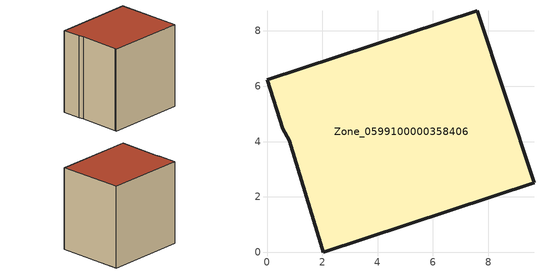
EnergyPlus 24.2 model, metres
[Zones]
Zone_0599100000358406
 floor ground (C_G): 2.03,0 1.99,0.13 0.8,4.06 0.58,4.46 0,6.23 7.61,8.73 9.65,2.5 z4.16
 wall outside (C_F): 9.65,2.5 7.61,8.73 0,6.23 0.58,4.46 0.8,4.06 1.99,0.13 2.03,0 9.65,2.5 z4.16:12.41
 roof outside (C_R): 1.99,0.13 2.03,0 9.65,2.5 7.61,8.73 0,6.23 0.58,4.46 0.8,4.06 z12.41
[BUILDING]
Pand.0599100000358406: North Axis=0; Terrain=City; Loads Convergence Tolerance Value=0.04; Temperature Convergence Tolerance Value=0.4; Solar Distribution=FullExterior; Maximum Number of Warmup Days=25; Minimum Number of Warmup Days=1
[Site:Location]
Rotterdam.The.Hague.AP_ZH_NLD Design_Conditions: Latitude=51.96; Longitude=4.45; Time Zone=1; Elevation=-4.5
[SITE:GROUNDTEMPERATURE:BUILDINGSURFACE]
18, 18, 18, 18, 18, 18, 18, 18, 18, 18, 18, 18
[MATERIAL] Thermal Absorptance=0.9; Solar Absorptance=0.7; Visible Absorptance=0.7
Name | Roughness | Thickness | Conductivity | Density | Specific Heat
G.TC.1992-2005 | MediumSmooth | 0.15 | 0.06 | 540 | 1210
F.TC.1992-2005 | Rough | 0.3 | 0.12 | 1920 | 840
R.TC.1992-2005 | MediumRough | 0.2 | 0.08 | 1500 | 1000
[CONSTRUCTION]
C_G: G.TC.1992-2005
C_F: F.TC.1992-2005
C_R: R.TC.1992-2005
[ZONE]
Zone_0599100000358406: Type=1; Multiplier=1; Ceiling Height=Autocalculate; Volume=Autocalculate; Floor Area=autocalculate; Part of Total Floor Area=Yes
[ZONEINFILTRATION:DESIGNFLOWRATE]
Infil_Zone_0599100000358406: Zone or ZoneList or Space or SpaceList=Zone_0599100000358406; Schedule=AlwaysOn; Design Flow Rate Calculation Method=Flow/Area; Flow Rate per Floor Area=0.0015; Constant Term Coefficient=1; Temperature Term Coefficient=0; Velocity Term Coefficient=0; Velocity Squared Term Coefficient=0
[HVACTEMPLATE:ZONE:IDEALLOADSAIRSYSTEM]
Zone_0599100000358406: Maximum Heating Supply Air Temperature=50; Minimum Cooling Supply Air Temperature=13; Maximum Heating Supply Air Humidity Ratio=0.0156; Minimum Cooling Supply Air Humidity Ratio=0.0077; Heating Limit=NoLimit; Cooling Limit=NoLimit; Dehumidification Control Type=ConstantSensibleHeatRatio; Cooling Sensible Heat Ratio=0.7; Dehumidification Setpoint=60; Humidification Control Type=None; Humidification Setpoint=30; Outdoor Air Method=None; Outdoor Air Flow Rate per Person=0.00944; Outdoor Air Flow Rate per Zone Floor Area=0; Outdoor Air Flow Rate per Zone=0; Demand Controlled Ventilation Type=None; Outdoor Air Economizer Type=NoEconomizer; Heat Recovery Type=None; Sensible Heat Recovery Effectiveness=0.7; Latent Heat Recovery Effectiveness=0.65
[ZONECONTROL:THERMOSTAT]
ThermostatControl_Zone_0599100000358406: Zone or ZoneList=Zone_0599100000358406; Control Type Schedule=DualSetpointControlType; Control 1=Thermostat_Zone_0599100000358406; Temperature Difference Between Cutout And Setpoint=0
[THERMOSTATSETPOINT:DUALSETPOINT]
Thermostat_Zone_0599100000358406: Heating Setpoint Temperature Schedule=HeatingSetpoint_Zone_0599100000358406; Cooling Setpoint Temperature Schedule=CoolingSetpoint_Zone_0599100000358406
[SCHEDULE:COMPACT]
HeatingSetpoint_Zone_0599100000358406: Through: 12/31, For: AllDays, Until: 24:00, 21
CoolingSetpoint_Zone_0599100000358406: Through: 12/31, For: AllDays, Until: 24:00, 24
DualSetpointControlType: Through: 12/31, For: AllDays, Until: 24:00, 4
AlwaysOn: Through: 12/31, For: AllDays, Until: 24:00, 1
